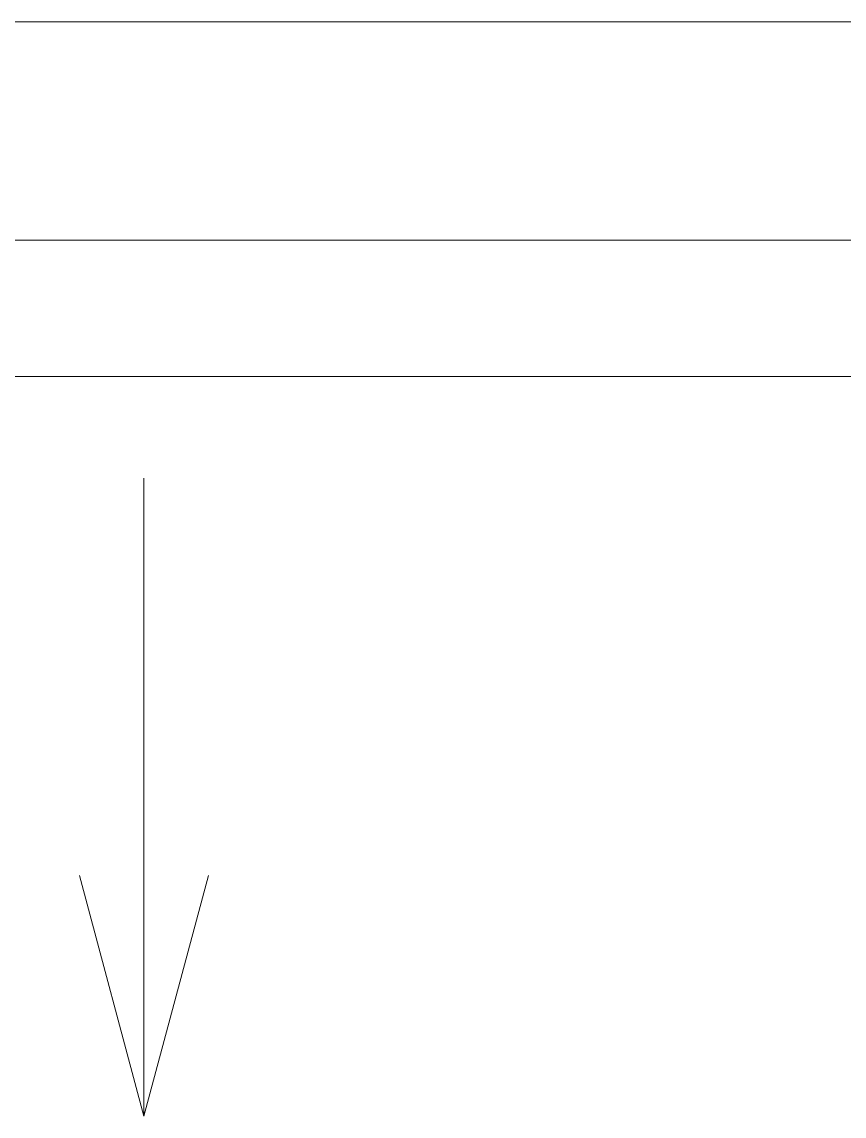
# Model space of a CAD drawing. Header units: metres. Extents: x 147 to 427, y -16 to 162.
# Drawn here: x 287.771 to 289.277, y 105.209 to 107.214 of the extents above; entities that cross this region are included whole.
import ezdxf

# ---------------------------------------------------------------- set-up
doc = ezdxf.new("R2010")
doc.units = ezdxf.units.M
doc.layers.add('1053_ARQ_BASE_MATADOURO_2_dwg', color=7, linetype='Continuous', lineweight=5, true_color=0x767676)
doc.layers.add('1053_ARQ_BASE_MATADOURO_dwg', color=7, linetype='Continuous', lineweight=5, true_color=0x767676)
doc.layers.add('A-PISO', color=7, linetype='Continuous', lineweight=5)

# ---------------------------------------------------------------- blocks, each defined once
blk = doc.blocks.new('1053_ARQ_BASE_MATADOURO_dwg-3625622-TÉRREO 1_20 - Dependente 1')
at = {"color": 253, "lineweight": 5, "true_color": 0xaaaaaa, "flags": 128}
for points in [[(118.6431, 107.0202), (118.6431, 107.2142), (123.7931, 107.2142), (123.7931, 106.8142)], [(118.6431, 106.5642), (124.0431, 106.5642), (124.0431, 107.2142)], [(123.7931, 106.8142), (118.6431, 106.8142), (118.6431, 107.0079)]]:
    blk.add_lwpolyline(points, dxfattribs=at)
blk = doc.blocks.new('1053_ARQ_BASE_MATADOURO_2_dwg-3637054-TÉRREO 1_20 - Dependente 1')
at = {"layer": 'A-PISO', "color": 253, "lineweight": 15, "true_color": 0xaaaaaa}
blk.add_line((119.6024, 72.0234), (119.6024, 73.1922), dxfattribs=at)
at = {"layer": 'A-PISO', "color": 253, "true_color": 0xaaaaaa, "flags": 128}
for points in [[(118.6431, 73.6282), (123.7931, 73.6282), (123.7931, 74.0282)], [(118.6431, 73.3782), (124.0431, 73.3782), (124.0431, 74.0282), (118.6431, 74.0282)]]:
    blk.add_lwpolyline(points, dxfattribs=at)
at = {"layer": 'A-PISO', "color": 253, "lineweight": 15, "true_color": 0xaaaaaa, "flags": 128}
blk.add_lwpolyline([(119.7205, 72.464), (119.6024, 72.0234), (119.4843, 72.464)], dxfattribs=at)

msp = doc.modelspace()

# ---------------------------------------------------------------- block references
at = {"layer": '1053_ARQ_BASE_MATADOURO_2_dwg', "color": 253, "true_color": 0xaaaaaa}
msp.add_blockref('1053_ARQ_BASE_MATADOURO_2_dwg-3637054-TÉRREO 1_20 - Dependente 1', (168.392, 33.186), dxfattribs=at)
at = {"layer": '1053_ARQ_BASE_MATADOURO_dwg', "color": 253, "true_color": 0xaaaaaa}
msp.add_blockref('1053_ARQ_BASE_MATADOURO_dwg-3625622-TÉRREO 1_20 - Dependente 1', (168.392, 0), dxfattribs=at)

doc.saveas('drawing.dxf')
